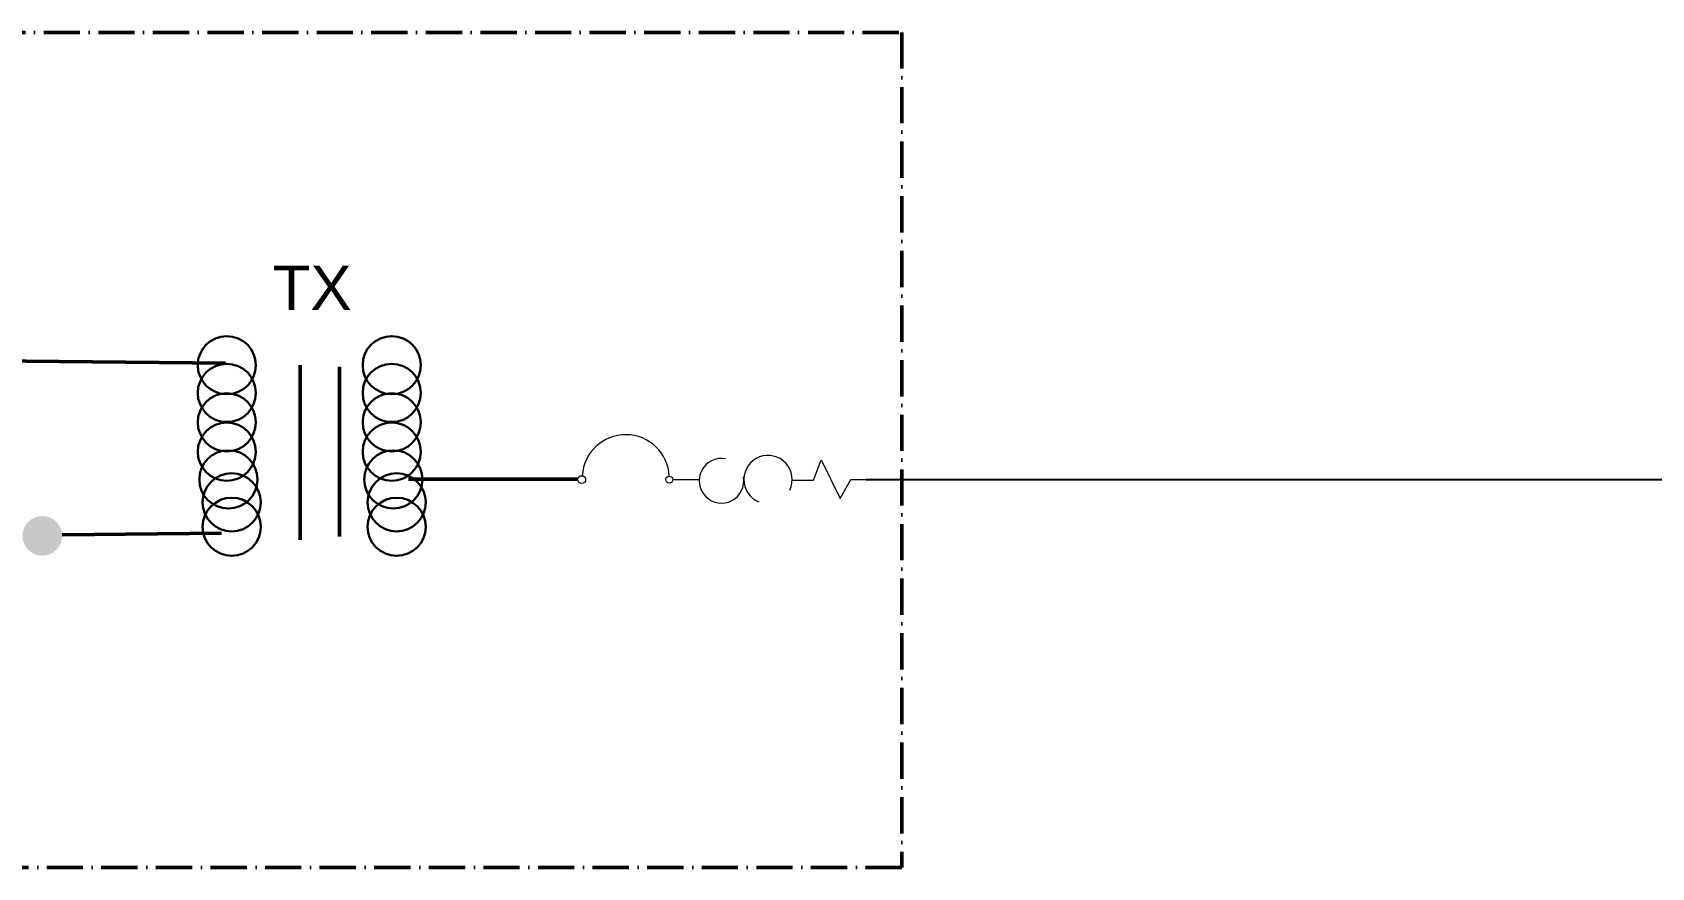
# Model space of a CAD drawing. Header units: millimetres. Extents: x 1187 to 4880, y 1334 to 3830.
# Drawn here: x 3444 to 3980, y 2258 to 2535 of the extents above; entities that cross this region are included whole.
import ezdxf

# ---------------------------------------------------------------- set-up
doc = ezdxf.new("R2010")
doc.units = ezdxf.units.MM
doc.linetypes.add('ACAD_ISO10W100', pattern=[18, 12, -3, 0, -3])
doc.styles.get("Standard").update_dxf_attribs({"font": 'arial.ttf'})

msp = doc.modelspace()

# ---------------------------------------------------------------- hatches: boundary and pattern name
at = {"lineweight": 30}
h = msp.add_hatch(color=256, dxfattribs=at)
h.dxf.hatch_style = 1
h.paths.add_polyline_path([(3409.46, 2426.4, 1), (3396.8, 2426.4, 1)])
h.paths.add_polyline_path([(3440.27, 2368.03, 1), (3453.42, 2368.03, 1)])

# ---------------------------------------------------------------- linework, layer by layer
at = {"lineweight": 50}
for p, q in [((3409.46, 2426.22), (3507.64, 2425.21)), ((3532.41, 2424.59), (3532.41, 2366.7)), ((3545.41, 2424.05), (3545.41, 2367.78)), ((3624.58, 2386.84), (3568.28, 2386.84)), ((3453.42, 2368.35), (3506.27, 2368.9))]:
    msp.add_line(p, q, dxfattribs=at)
at = {"lineweight": 20}
for p, q in [((3702.62, 2386.5), (3705.08, 2393.24)), ((3705.08, 2393.24), (3711.44, 2380.38)), ((3655.89, 2386.66), (3664.66, 2386.66)), ((3695.52, 2386.5), (3702.62, 2386.5)), ((3711.44, 2380.38), (3714.98, 2386.74)), ((3714.98, 2386.74), (3720.05, 2386.74))]:
    msp.add_line(p, q, dxfattribs=at)
msp.add_line((3720.05, 2386.74), (4521.22, 2386.74))
at = {"color": 159, "linetype": 'ACAD_ISO10W100', "lineweight": 50, "true_color": 0x22346e}
msp.add_lwpolyline([(3343.75, 2258.11), (3067.26, 2258.11), (3067.26, 2534.85), (3731.83, 2534.85), (3731.83, 2258.11), (3368.39, 2258.11)], dxfattribs=at)
at = {"lineweight": 30}
for centre in [(3508.04, 2424.59), (3562.74, 2424.59), (3508.04, 2415.4), (3562.74, 2415.4), (3508.04, 2405.66), (3562.74, 2405.66), (3508.04, 2395.92), (3562.74, 2395.92), (3508.58, 2386.72), (3563.28, 2386.72), (3509.66, 2379.14), (3564.36, 2379.14), (3509.66, 2371.03), (3564.36, 2371.03)]:
    msp.add_circle(centre, 9.64, dxfattribs=at)
at = {"lineweight": 20}
for centre, radius in [((3625.73, 2386.67), 1.3), ((3654.76, 2386.66), 1.13)]:
    msp.add_circle(centre, radius, dxfattribs=at)
for centre, radius, start, end in [((3640.32, 2387.11), 14.45, 2.6744, 176.6038), ((3687.5, 2386.69), 8.01, 334.0345, 247.7345), ((3672.08, 2386.29), 7.42, 79.9759, 10.0828)]:
    msp.add_arc(centre, radius, start, end, dxfattribs=at)

# ---------------------------------------------------------------- texts
at = {"lineweight": 50, "insert": (3523.2, 2457.6), "char_height": 14.709, "attachment_point": 1}
msp.add_mtext_dynamic_manual_height_columns('TX', width=13.2937, gutter_width=2.3, heights=[3.68], dxfattribs=at)

doc.saveas('drawing.dxf')
